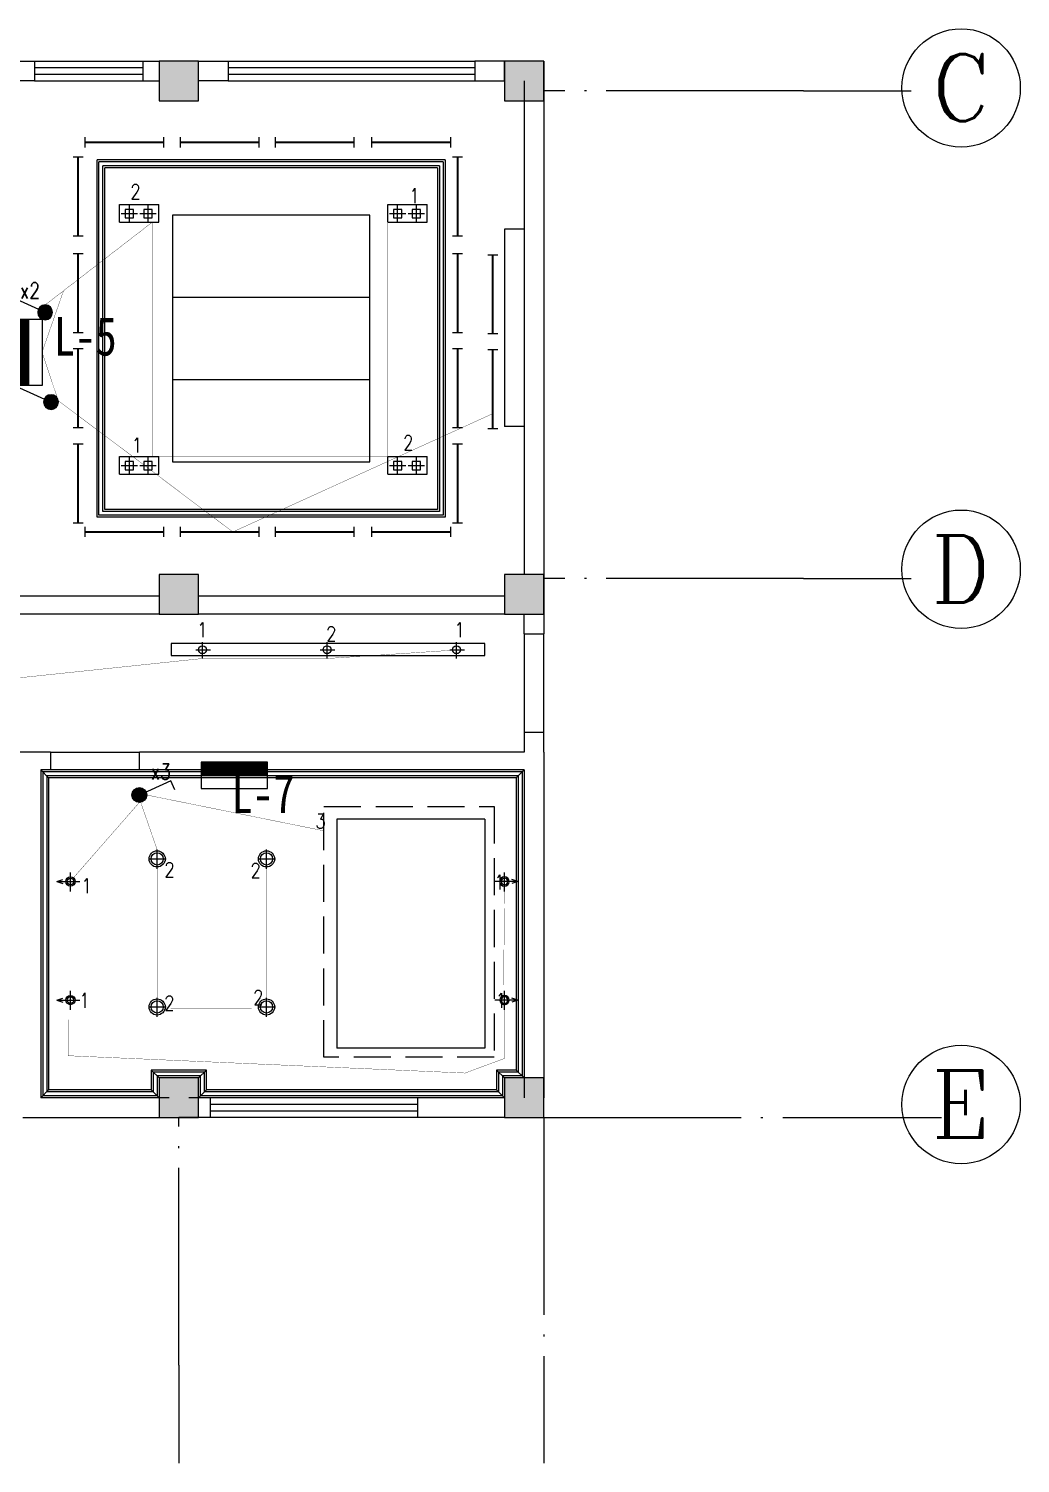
# Model space of a CAD drawing. Extents: x 1487452 to 1619693, y 165319 to 350168.
# Drawn here: x 1550387 to 1560438, y 237035 to 251569 of the extents above; entities that cross this region are included whole.
import ezdxf
from ezdxf.enums import TextEntityAlignment as Align
from ezdxf.lldxf.tags import DXFTag

# ---------------------------------------------------------------- set-up
doc = ezdxf.new("R2010")
doc.units = 0
doc.header["$LTSCALE"] = 1000
doc.header["$MEASUREMENT"] = 0
doc.linetypes.add('DASH', pattern=[0.35, 0.25, -0.1])
doc.linetypes.add('DOTE', pattern=[2.42, 2, -0.2, 0.02, -0.2])
doc.layers.get('0').update_dxf_attribs({"linetype": 'CONTINUOUS'})
for name, color, linetype in [('A', 6, 'CONTINUOUS'), ('AXIS', 3, 'CONTINUOUS'), ('AXIS_TEXT', 7, 'CONTINUOUS'), ('COLUMN', 9, 'CONTINUOUS'), ('Dim3', 30, 'CONTINUOUS'), ('DIME', 3, 'CONTINUOUS'), ('DOTE', 1, 'DOTE'), ('EQUIP', 3, 'CONTINUOUS'), ('FIN', 3, 'CONTINUOUS'), ('G', 4, 'CONTINUOUS'), ('WINDOW', 2, 'CONTINUOUS'), ('经济技术指标', 7, 'CONTINUOUS')]:
    doc.layers.add(name, color=color, linetype=linetype)
doc.styles.add('_TCH_AXIS', font='COMPLEX', dxfattribs={"bigfont": 'GBCBIG'})
doc.styles.add('DIM_FONT', font='SIMPLEX.shx', dxfattribs={"width": 0.8})
doc.styles.get("Standard").update_dxf_attribs({"font": 'GBENOR', "bigfont": 'GBCBIG'})
tags = doc.linetypes.add('HIDDEN2', pattern=[0.1875, 0.125, -0.0625]).pattern_tags.tags
tags[6:7] = [DXFTag(74, 4), DXFTag(75, 0), DXFTag(340, '0'), DXFTag(46, 1.0), DXFTag(50, 0.0), DXFTag(44, 0.0), DXFTag(45, 0.0)]
tags[4:5] = [DXFTag(74, 4), DXFTag(75, 0), DXFTag(340, '0'), DXFTag(46, 1.0), DXFTag(50, 0.0), DXFTag(44, 0.0), DXFTag(45, 0.0)]

# ---------------------------------------------------------------- blocks, each defined once
blk = doc.blocks.new('$TCHSYS$WIN2D')
for p, q in [((-0.5, 0.5), (0.5, 0.5)), ((0.5, 0.1667), (-0.5, 0.1667)), ((0.5, -0.1667), (-0.5, -0.1667)), ((-0.5, -0.5), (0.5, -0.5))]:
    blk.add_line(p, q)
blk = doc.blocks.new('A$C2F2E0F0E')
at = {"layer": 'A'}
for p, q in [((0, 154), (0, 0)), ((1200, 154), (1200, 0))]:
    blk.add_line(p, q, dxfattribs=at)
at = {"layer": 'FIN', "linetype": 'DASH', "ltscale": 0.4, "const_width": 30}
blk.add_lwpolyline([(0, 77), (1200, 77)], dxfattribs=at)
blk = doc.blocks.new('*X24')
at = {"color": 0}
for p, q in [((-250, 33), (-183, 100)), ((-250, 68), (-218, 100)), ((-247, 0), (-147, 100)), ((-212, 0), (-112, 100)), ((-177, 0), (-77, 100)), ((-141, 0), (-41, 100)), ((-106, 0), (-6, 100)), ((-71, 0), (29, 100)), ((-35, 0), (65, 100)), ((0, 0), (100, 100)), ((35, 0), (135, 100)), ((71, 0), (171, 100)), ((106, 0), (206, 100)), ((141, 0), (241, 100)), ((177, 0), (250, 73)), ((212, 0), (250, 38)), ((247, 0), (250, 3))]:
    blk.add_line(p, q, dxfattribs=at)
blk = doc.blocks.new('_LINKPT1')
blk.add_line((0, 0), (0, 0))
blk = doc.blocks.new('M_Z1')
for p, q in [((-0.75, 0.6), (-0.75, 0)), ((0.75, 0.6), (-0.75, 0.6)), ((0.75, 0), (0.75, 0.6)), ((-0.75, 0.3), (0.75, 0.3)), ((-0.75, 0), (0.75, 0))]:
    blk.add_line(p, q)
at = {"const_width": 0.3}
blk.add_lwpolyline([(-0.75, 0.15), (0.75, 0.15)], dxfattribs=at)
for p in [(0, 0.6), (-0.75, 0.3), (0, 0), (0.75, 0.3)]:
    blk.add_blockref('_LINKPT1', p)
at = {"xscale": 0.003, "yscale": 0.003, "zscale": 0.003}
blk.add_blockref('*X24', (0, 0), dxfattribs=at)
at = {"width": 0.8, "flags": 9}
blk.add_attdef('A', (0, 0), '', height=0.00003, dxfattribs=at)
blk.add_attdef('A', (0, 0), '', height=0.00003, dxfattribs=at)
blk = doc.blocks.new('A$C6A885A18')
at = {"layer": 'EQUIP'}
blk.add_hatch(color=256, dxfattribs=at).paths.add_polyline_path([(0, 75, 1), (150, 75, 1)])
blk.add_lwpolyline([(435, 129), (394, 220), (75, 75)], dxfattribs=at)
blk.add_circle((75, 75), 75, dxfattribs=at)
blk = doc.blocks.new('kjdjhkhgfdgfd')
at = {"color": 251, "extrusion": (0, 0, -1)}
blk.add_ellipse((1091006, 399928), major_axis=(0.6, 47.4), ratio=1, start_param=4.699042, end_param=10.982227, dxfattribs=at)
at = {"color": 250, "extrusion": (0, 0, -1)}
blk.add_ellipse((1091006, 399928), major_axis=(-0.7, 33.2), ratio=1, start_param=-1.549954, end_param=4.733231, dxfattribs=at)
at = {"layer": 'DIME', "color": 250, "ltscale": 0.4}
for p, q in [((1091006, 400027), (1091006, 399836)), ((1090870, 399928), (1090930, 399949)), ((1090870, 399928), (1091102, 399928)), ((1090870, 399928), (1090930, 399908))]:
    blk.add_line(p, q, dxfattribs=at)

msp = doc.modelspace()

# ---------------------------------------------------------------- hatches: boundary and pattern name
at = {"lineweight": 13}
for points in [[(1551709.6, 250839.1), (1552109.6, 250839.1), (1552109.6, 251239.1), (1551709.6, 251239.1)], [(1555209.6, 250839.1), (1555609.6, 250839.1), (1555609.6, 251239.1), (1555209.6, 251239.1)], [(1551709.6, 245639.1), (1552109.6, 245639.1), (1552109.6, 246039.1), (1551709.6, 246039.1)], [(1555209.6, 245639.1), (1555609.6, 245639.1), (1555609.6, 246039.1), (1555209.6, 246039.1)], [(1551709.6, 240539.1), (1552109.6, 240539.1), (1552109.6, 240939.1), (1551709.6, 240939.1)], [(1555209.6, 240539.1), (1555609.6, 240539.1), (1555609.6, 240939.1), (1555209.6, 240939.1)]]:
    msp.add_hatch(color=256, dxfattribs=at).paths.add_polyline_path(points)
at = {"layer": 'EQUIP'}
msp.add_hatch(color=256, dxfattribs=at).paths.add_polyline_path([(1551434.3, 243805.2, 1), (1551584.3, 243805.2, 1)])

# ---------------------------------------------------------------- linework, layer by layer
at = {"lineweight": 13}
for p, q in [((1549859.9, 251239.1), (1550444.9, 251239.1)), ((1550444.9, 251239.1), (1550444.9, 251039.1)), ((1551544.6, 251239.1), (1551544.6, 251039.1)), ((1551544.6, 251239.1), (1551709.6, 251239.1)), ((1552109.6, 251239.1), (1551709.6, 251239.1)), ((1551709.6, 251239.1), (1551709.6, 250839.1)), ((1552109.6, 250839.1), (1552109.6, 251239.1)), ((1552109.6, 251239.1), (1552409.6, 251239.1)), ((1552409.6, 251239.1), (1552409.6, 251039.1)), ((1555609.6, 251239.1), (1554909.6, 251239.1)), ((1554909.6, 251239.1), (1554909.6, 251039.1)), ((1555609.6, 251239.1), (1555209.6, 251239.1)), ((1555209.6, 251239.1), (1555209.6, 250839.1)), ((1555209.6, 251039.1), (1555209.6, 251239.1)), ((1555609.6, 251239.1), (1555609.6, 245639.1)), ((1555609.6, 250839.1), (1555609.6, 251239.1)), ((1550444.9, 251039.1), (1550279.9, 251039.1)), ((1551544.6, 251039.1), (1551709.6, 251039.1)), ((1552409.6, 251039.1), (1552109.6, 251039.1)), ((1554909.6, 251039.1), (1555209.6, 251039.1)), ((1555409.6, 251039.1), (1555409.6, 246039.1)), ((1551709.6, 250839.1), (1552109.6, 250839.1)), ((1555209.6, 250839.1), (1555609.6, 250839.1)), ((1552109.6, 246039.1), (1551709.6, 246039.1)), ((1551709.6, 246039.1), (1551709.6, 245639.1)), ((1552109.6, 245639.1), (1552109.6, 246039.1)), ((1555609.6, 246039.1), (1555209.6, 246039.1)), ((1555209.6, 246039.1), (1555209.6, 245639.1)), ((1555609.6, 245639.1), (1555609.6, 246039.1)), ((1551709.6, 245819.1), (1550279.9, 245819.1)), ((1555209.6, 245819.1), (1552109.6, 245819.1)), ((1551709.6, 245639.1), (1550099.9, 245639.1)), ((1551709.6, 245639.1), (1552109.6, 245639.1)), ((1555209.6, 245639.1), (1552109.6, 245639.1)), ((1555209.6, 245639.1), (1555609.6, 245639.1)), ((1555409.6, 245439.1), (1555409.6, 245639.1)), ((1555609.6, 245639.1), (1555609.6, 245439.1)), ((1555409.6, 245439.1), (1555609.6, 245439.1)), ((1555409.6, 244439.1), (1555409.6, 244239.1)), ((1555609.6, 244439.1), (1555409.6, 244439.1)), ((1555609.6, 244239.1), (1555609.6, 244439.1)), ((1550609.6, 244239.1), (1550229.6, 244239.1)), ((1550609.6, 244239.1), (1550609.6, 244059.1)), ((1551509.6, 244059.1), (1551509.6, 244239.1)), ((1555409.6, 244239.1), (1551509.6, 244239.1)), ((1555609.6, 244239.1), (1555609.6, 240739.1)), ((1550609.6, 244059.1), (1550509.6, 244059.1)), ((1550509.6, 244059.1), (1550509.6, 240739.1)), ((1555409.6, 244059.1), (1551509.6, 244059.1)), ((1555409.6, 244059.1), (1555409.6, 243539.1)), ((1555409.6, 244059.1), (1555409.6, 240739.1)), ((1552109.6, 240939.1), (1551709.6, 240939.1)), ((1551709.6, 240939.1), (1551709.6, 240539.1)), ((1552109.6, 240539.1), (1552109.6, 240939.1)), ((1555609.6, 240939.1), (1555209.6, 240939.1)), ((1555609.6, 240539.1), (1555609.6, 240939.1)), ((1551809.6, 240739.1), (1550509.6, 240739.1)), ((1552229.6, 240739.1), (1552009.6, 240739.1)), ((1552229.6, 240539.1), (1552229.6, 240739.1)), ((1555209.6, 240739.1), (1554329.6, 240739.1)), ((1554329.6, 240739.1), (1554329.6, 240539.1)), ((1550329.6, 240539.1), (1551909.6, 240539.1)), ((1551709.6, 240539.1), (1552109.6, 240539.1)), ((1552229.6, 240539.1), (1551909.6, 240539.1)), ((1555209.6, 240539.1), (1554329.6, 240539.1)), ((1555209.6, 240539.1), (1555609.6, 240539.1))]:
    msp.add_line(p, q, dxfattribs=at)
at = {"color": 251, "lineweight": 13}
for p, q in [((1551079.9, 246619.1), (1551079.9, 250239.1)), ((1554609.6, 250239.1), (1551079.9, 250239.1)), ((1554529.6, 250159.1), (1551159.9, 250159.1)), ((1551159.9, 246699.1), (1551159.9, 250159.1)), ((1554529.6, 250159.1), (1554529.6, 246699.1)), ((1554609.6, 250239.1), (1554609.6, 246619.1)), ((1554529.6, 246699.1), (1551159.9, 246699.1)), ((1554609.6, 246619.1), (1551079.9, 246619.1)), ((1555329.6, 243979.1), (1550589.6, 243979.1)), ((1550589.6, 243979.1), (1550589.6, 240819.1)), ((1555329.6, 243979.1), (1555329.6, 241019.1)), ((1553509.6, 243559.1), (1553509.6, 241239.1)), ((1555009.6, 243559.1), (1553509.6, 243559.1)), ((1555009.6, 243559.1), (1555009.6, 241239.1)), ((1555009.6, 241239.1), (1553509.6, 241239.1)), ((1552189.6, 241019.1), (1551629.6, 241019.1)), ((1551629.6, 241019.1), (1551629.6, 240819.1)), ((1552189.6, 240819.1), (1552189.6, 241019.1)), ((1551629.6, 240819.1), (1550589.6, 240819.1)), ((1555129.6, 240819.1), (1552189.6, 240819.1))]:
    msp.add_line(p, q, dxfattribs=at)
at = {"color": 250, "lineweight": 13}
for p, q in [((1551099.9, 246639.1), (1551099.9, 250219.1)), ((1554589.6, 250219.1), (1551099.9, 250219.1)), ((1551139.9, 246679.1), (1551139.9, 250179.1)), ((1554549.6, 250179.1), (1551139.9, 250179.1)), ((1554549.6, 250179.1), (1554549.6, 246679.1)), ((1554589.6, 250219.1), (1554589.6, 246639.1)), ((1554549.6, 246679.1), (1551139.9, 246679.1)), ((1554589.6, 246639.1), (1551099.9, 246639.1)), ((1550529.6, 244039.1), (1550529.6, 240759.1)), ((1555389.6, 244039.1), (1550529.6, 244039.1)), ((1555389.6, 244039.1), (1555389.6, 240959.1)), ((1550569.6, 243999.1), (1550569.6, 240799.1)), ((1555349.6, 243999.1), (1550569.6, 243999.1)), ((1555349.6, 243999.1), (1555349.6, 240999.1)), ((1551649.6, 240999.1), (1551649.6, 240799.1)), ((1552169.6, 240999.1), (1551649.6, 240999.1)), ((1552169.6, 240799.1), (1552169.6, 240999.1)), ((1551689.6, 240959.1), (1551689.6, 240759.1)), ((1552129.6, 240959.1), (1551689.6, 240959.1)), ((1552129.6, 240759.1), (1552129.6, 240959.1)), ((1551689.6, 240759.1), (1550529.6, 240759.1)), ((1551649.6, 240799.1), (1550569.6, 240799.1)), ((1555189.6, 240759.1), (1552129.6, 240759.1)), ((1555149.6, 240799.1), (1552169.6, 240799.1))]:
    msp.add_line(p, q, dxfattribs=at)
at = {"layer": 'AXIS', "linetype": 'Continuous'}
for p, q in [((1558241.2, 250939.1), (1559331.7, 250939.1)), ((1558241.2, 245999.1), (1559331.7, 245999.1)), ((1558241.2, 240539.1), (1559331.7, 240539.1)), ((1558993.6, 240539.1), (1559639.8, 240539.1))]:
    msp.add_line(p, q, dxfattribs=at)
for centre in [(1559838.3, 250968.8), (1559838.3, 246092.6), (1559838.3, 240670.3)]:
    msp.add_circle(centre, 600, dxfattribs=at)
at = {"layer": 'COLUMN', "color": 251, "linetype": 'Continuous'}
for p, q in [((1555329.6, 241019.1), (1555129.6, 241019.1)), ((1555129.6, 241019.1), (1555129.6, 240819.1))]:
    msp.add_line(p, q, dxfattribs=at)
at = {"layer": 'COLUMN', "color": 250, "linetype": 'Continuous'}
for p, q in [((1555349.6, 240999.1), (1555149.6, 240999.1)), ((1555149.6, 240999.1), (1555149.6, 240799.1)), ((1555389.6, 240959.1), (1555189.6, 240959.1)), ((1555189.6, 240959.1), (1555189.6, 240759.1))]:
    msp.add_line(p, q, dxfattribs=at)
at = {"layer": 'COLUMN', "color": 0, "linetype": 'Continuous'}
msp.add_lwpolyline([(1555209.6, 240539.1), (1555609.6, 240539.1), (1555609.6, 240939.1), (1555209.6, 240939.1)], close=True, dxfattribs=at)
at = {"layer": 'Dim3', "color": 251, "ltscale": 0.4}
for p, q in [((1555409.6, 243579.1), (1555409.6, 243579.1)), ((1550509.6, 243319.1), (1550509.6, 243319.1)), ((1555409.6, 243319.1), (1555409.6, 243319.1))]:
    msp.add_line(p, q, dxfattribs=at)
at = {"layer": 'DIME', "color": 2, "ltscale": 0.4}
for p, q in [((1550444.9, 251239.1), (1551544.6, 251239.1)), ((1551544.6, 251172.4), (1550444.9, 251172.4)), ((1552409.6, 251239.1), (1554909.6, 251239.1)), ((1554909.6, 251172.4), (1552409.6, 251172.4)), ((1551544.6, 251105.7), (1550444.9, 251105.7)), ((1550444.9, 251039.1), (1551544.6, 251039.1)), ((1554909.6, 251105.7), (1552409.6, 251105.7)), ((1552409.6, 251039.1), (1554909.6, 251039.1))]:
    msp.add_line(p, q, dxfattribs=at)
at = {"layer": 'DIME', "color": 251, "ltscale": 0.4}
for p, q in [((1555409.6, 249539.1), (1555209.6, 249539.1)), ((1555209.6, 249539.1), (1555209.6, 247539.1)), ((1553844.9, 248845.7), (1551844.9, 248845.7)), ((1553844.9, 248012.4), (1551844.9, 248012.4)), ((1555409.6, 247539.1), (1555209.6, 247539.1)), ((1555409.6, 245439.1), (1555409.6, 244439.1)), ((1555609.6, 244439.1), (1555609.6, 245439.1)), ((1550609.6, 244239.1), (1551509.6, 244239.1)), ((1551509.6, 244059.1), (1550609.6, 244059.1))]:
    msp.add_line(p, q, dxfattribs=at)
at = {"layer": 'DIME', "color": 250, "ltscale": 0.4}
for p, q in [((1552149.3, 245188.1), (1552149.3, 245354.9)), ((1553411.5, 245188.1), (1553411.5, 245354.9)), ((1554723.8, 245188.1), (1554723.8, 245354.9)), ((1552080, 245277.4), (1552229, 245277.4)), ((1553342.2, 245277.4), (1553491.2, 245277.4)), ((1554654.5, 245277.4), (1554803.6, 245277.4)), ((1550589.6, 243979.1), (1550509.6, 244059.1)), ((1555329.6, 243979.1), (1555409.6, 244059.1)), ((1551601, 243158.1), (1551781.4, 243158.1)), ((1551689.3, 243058.8), (1551689.3, 243251.8)), ((1552709.5, 243158.1), (1552889.9, 243158.1)), ((1552797.8, 243058.8), (1552797.8, 243251.8)), ((1551689.3, 241558.8), (1551689.3, 241751.8)), ((1552797.8, 241558.8), (1552797.8, 241751.8)), ((1551601, 241658.1), (1551781.4, 241658.1)), ((1552709.5, 241658.1), (1552889.9, 241658.1)), ((1551709.6, 240939.1), (1551629.6, 241019.1)), ((1552109.6, 240939.1), (1552189.6, 241019.1)), ((1555129.6, 241019.1), (1555209.6, 240939.1)), ((1555329.6, 241019.1), (1555409.6, 240939.1)), ((1550589.6, 240819.1), (1550509.6, 240739.1)), ((1551629.6, 240819.1), (1551709.6, 240739.1)), ((1552189.6, 240819.1), (1552109.6, 240739.1)), ((1555129.6, 240819.1), (1555209.6, 240739.1))]:
    msp.add_line(p, q, dxfattribs=at)
at = {"layer": 'DIME', "color": 4, "ltscale": 0.4, "const_width": 3}
for points in [[(1554026.2, 249787.9), (1554026.2, 247234.4), (1551639.6, 247234.4), (1551639.6, 249607.9), (1550555, 248770.7)], [(1550740.2, 248913.7), (1550522.8, 248290.9)], [(1550687.5, 247800.8), (1550522.8, 248290.9)], [(1550644.9, 247832.8), (1552457, 246470.8), (1555091.3, 247668.9)], [(1554763.8, 245277.4), (1553411.5, 245188.1), (1552149.3, 245188.1), (1548498.2, 244804.1), (1547394.5, 244789.1), (1546250.8, 244804.1), (1545221.6, 244804.1), (1543147.5, 245086.8), (1542209.1, 245086.8), (1541201.8, 245118.7), (1539999.8, 244514.5), (1539999.8, 245342.2), (1538661.9, 244747.3), (1537723.6, 244747.3), (1536819.2, 244796.6)], [(1550830.3, 242954), (1551509.3, 243730.2)]]:
    msp.add_lwpolyline(points, dxfattribs=at)
at = {"layer": 'DIME', "color": 251, "ltscale": 0.4}
for points in [[(1551844.9, 247179.1), (1553844.9, 247179.1), (1553844.9, 249679.1), (1551844.9, 249679.1)], [(1551830.3, 245219.1), (1555009.9, 245219.1), (1555009.9, 245339.1), (1551830.3, 245339.1)]]:
    msp.add_lwpolyline(points, close=True, dxfattribs=at)
at = {"layer": 'DIME', "color": 250, "linetype": 'DASH', "ltscale": 1.5}
msp.add_lwpolyline([(1553379.4, 243690.5), (1555106.3, 243690.5), (1555106.3, 241148.2), (1553379.4, 241148.2)], close=True, dxfattribs=at)
at = {"layer": 'DIME', "color": 250, "ltscale": 0.4}
for centre, radius in [((1552149.3, 245277.4), 40), ((1553411.5, 245277.4), 40), ((1554723.8, 245277.4), 40), ((1551689.3, 243158.1), 61.9), ((1552797.8, 243158.1), 61.9), ((1551689.3, 241658.1), 61.9), ((1552797.8, 241658.1), 61.9)]:
    msp.add_circle(centre, radius, dxfattribs=at)
at = {"layer": 'DIME', "color": 251, "ltscale": 0.4}
for centre in [(1551689.3, 243158.1), (1552797.8, 243158.1), (1551689.3, 241658.1), (1552797.8, 241658.1)]:
    msp.add_circle(centre, 81.9, dxfattribs=at)
at = {"layer": 'DOTE', "linetype": 'DOTE'}
for p, q in [((1558241.2, 250939.1), (1555609.6, 250939.1)), ((1558241.2, 245999.1), (1555609.6, 245999.1)), ((1551909.6, 238028.1), (1551909.6, 240539.1)), ((1555609.6, 240539.1), (1558241.2, 240539.1)), ((1555609.6, 240539.1), (1555609.6, 238028.1))]:
    msp.add_line(p, q, dxfattribs=at)
at = {"layer": 'DOTE', "color": 3, "linetype": 'DOTE'}
for p, q in [((1551909.6, 238028.1), (1551909.6, 237034.8)), ((1555609.6, 238028.1), (1555609.6, 237034.8))]:
    msp.add_line(p, q, dxfattribs=at)
at = {"layer": 'EQUIP'}
msp.add_lwpolyline([(1551869.4, 243858.9), (1551828, 243950), (1551509.3, 243805.2)], dxfattribs=at)
msp.add_circle((1551509.3, 243805.2), 75, dxfattribs=at)
at = {"layer": 'G', "color": 4, "ltscale": 0.4, "const_width": 3}
for points in [[(1551584.3, 243805.2), (1553379.4, 243442.6)], [(1551522.6, 243731.4), (1551689.3, 243251.8)], [(1551689.3, 243058.8), (1551689.3, 241751.8)], [(1552797.8, 241751.8), (1552797.8, 243058.8)], [(1550809.6, 242829.5), (1550809.6, 241820.6)], [(1555201.9, 241879.4), (1555209.6, 242829.5)], [(1550788.6, 241528.2), (1550788.6, 241163.9), (1554811.9, 240988.5), (1555210.2, 241136.9), (1555209.6, 241629.5)], [(1551826.5, 241638), (1552648.8, 241638)]]:
    msp.add_lwpolyline(points, dxfattribs=at)
at = {"layer": '经济技术指标', "color": 251}
for p, q in [((1551307.1, 249607.9), (1551307.1, 249787.9)), ((1551307.1, 249787.9), (1551707.1, 249787.9)), ((1551707.1, 249607.9), (1551707.1, 249787.9)), ((1554026.2, 249607.9), (1554026.2, 249787.9)), ((1554026.2, 249787.9), (1554426.2, 249787.9)), ((1554426.2, 249607.9), (1554426.2, 249787.9)), ((1551307.1, 249607.9), (1551707.1, 249607.9)), ((1554026.2, 249607.9), (1554426.2, 249607.9)), ((1551307.1, 247054.4), (1551307.1, 247234.4)), ((1551307.1, 247234.4), (1551707.1, 247234.4)), ((1551707.1, 247054.4), (1551707.1, 247234.4)), ((1554026.2, 247054.4), (1554026.2, 247234.4)), ((1554026.2, 247234.4), (1554426.2, 247234.4)), ((1554426.2, 247054.4), (1554426.2, 247234.4)), ((1551307.1, 247054.4), (1551707.1, 247054.4)), ((1554026.2, 247054.4), (1554426.2, 247054.4))]:
    msp.add_line(p, q, dxfattribs=at)
at = {"layer": '经济技术指标', "color": 250}
for p, q in [((1551408, 249614.6), (1551408, 249779.3)), ((1551597.6, 249614.6), (1551597.6, 249779.3)), ((1554127.1, 249614.6), (1554127.1, 249779.3)), ((1554316.7, 249614.6), (1554316.7, 249779.3)), ((1551490, 249694), (1551325.2, 249694)), ((1551679.6, 249694), (1551514.8, 249694)), ((1554209.1, 249694), (1554044.3, 249694)), ((1554398.7, 249694), (1554233.9, 249694)), ((1551408, 247061.1), (1551408, 247225.8)), ((1551597.6, 247061.1), (1551597.6, 247225.8)), ((1554127.1, 247061.1), (1554127.1, 247225.8)), ((1554316.7, 247061.1), (1554316.7, 247225.8)), ((1551490, 247140.6), (1551325.2, 247140.6)), ((1551679.6, 247140.6), (1551514.8, 247140.6)), ((1554209.1, 247140.6), (1554044.3, 247140.6)), ((1554398.7, 247140.6), (1554233.9, 247140.6))]:
    msp.add_line(p, q, dxfattribs=at)
for points in [[(1551366, 249652), (1551450, 249652), (1551450, 249736), (1551366, 249736)], [(1551555.6, 249652), (1551639.6, 249652), (1551639.6, 249736), (1551555.6, 249736)], [(1554085.1, 249652), (1554169.1, 249652), (1554169.1, 249736), (1554085.1, 249736)], [(1554274.7, 249652), (1554358.7, 249652), (1554358.7, 249736), (1554274.7, 249736)], [(1551366, 247098.6), (1551450, 247098.6), (1551450, 247182.6), (1551366, 247182.6)], [(1551555.6, 247098.6), (1551639.6, 247098.6), (1551639.6, 247182.6), (1551555.6, 247182.6)], [(1554085.1, 247098.6), (1554169.1, 247098.6), (1554169.1, 247182.6), (1554085.1, 247182.6)], [(1554274.7, 247098.6), (1554358.7, 247098.6), (1554358.7, 247182.6), (1554274.7, 247182.6)]]:
    msp.add_lwpolyline(points, close=True, dxfattribs=at)

# ---------------------------------------------------------------- block references
at = {"layer": 'DIME', "color": 250, "xscale": -1, "rotation": 180}
for p in [(459803.9, 642856.4), (459803.9, 641656.4)]:
    msp.add_blockref('kjdjhkhgfdgfd', p, dxfattribs=at)
at = {"layer": 'DIME', "color": 250, "rotation": 180}
for p in [(2646215.3, 642856.4), (2646215.3, 641656.4)]:
    msp.add_blockref('kjdjhkhgfdgfd', p, dxfattribs=at)
at = {"layer": 'EQUIP', "yscale": 448.0338913695886, "zscale": 448.0338913682378}
for p, xscale, rotation in [((1550254, 248290.9), -448.0338913667947, 270), ((1552471.3, 244139.1), 448.0338913667947, 180)]:
    msp.add_blockref('M_Z1', p, dxfattribs=dict(at, xscale=xscale, rotation=rotation))
at = {"layer": 'FIN', "linetype": 'HIDDEN2', "xscale": 0.6652799993753434, "yscale": 0.6652799993753434, "zscale": 0.6652800000000001}
for p, rotation in [((1551758.1, 250468.3), 180), ((1552723.7, 250468.3), 180), ((1553685.9, 250468.3), 180), ((1554664.9, 250468.3), 180), ((1550836.8, 250265.6), 270), ((1554683.4, 250265.6), 270), ((1550836.8, 249286.6), 270), ((1554683.4, 249286.6), 270), ((1555040.2, 249276.1), 270), ((1550836.8, 248324.4), 270), ((1554683.4, 248324.4), 270), ((1555040.2, 248313.9), 270), ((1550836.8, 247358.8), 270), ((1554683.4, 247358.8), 270), ((1551758.1, 246521.9), 180), ((1552723.7, 246521.9), 180), ((1553685.9, 246521.9), 180), ((1554664.9, 246521.9), 180)]:
    msp.add_blockref('A$C2F2E0F0E', p, dxfattribs=dict(at, rotation=rotation))
at = {"layer": 'G', "color": 1, "ltscale": 0.4, "xscale": -1}
for p in [(1550629, 248620.7), (1550689, 247710.7)]:
    msp.add_blockref('A$C6A885A18', p, dxfattribs=at)
at = {"layer": 'WINDOW', "linetype": 'Continuous', "xscale": 2100, "yscale": -200, "zscale": 2100, "rotation": 180}
msp.add_blockref('$TCHSYS$WIN2D', (1553279.6, 240639.1), dxfattribs=at)

# ---------------------------------------------------------------- texts
at = {"layer": 'AXIS_TEXT', "color": 2, "linetype": 'Continuous', "style": '_TCH_AXIS'}
for tag, width, p, p2 in [('C', 1.237437, (1559538.3, 250632.8), (1560138.3, 250632.8)), ('D', 1.091856, (1559538.3, 245756.6), (1560138.3, 245756.6)), ('E', 1.160097, (1559538.3, 240334.3), (1560138.3, 240334.3))]:
    msp.add_attdef(tag, text='', height=678.8, dxfattribs=dict(at, width=width)).set_placement(p, p2, align=Align.FIT)
at = {"layer": 'EQUIP', "width": 204.162, "attachment_point": 1, "style": 'DIM_FONT'}
for s, insert, char_height in [('2', (1551418.2, 249992.4), 150), ('1', (1554245.1, 249951.7), 150), ('x2', (1550300.1, 248996.2), 160), ('1', (1551432.8, 247424.8), 150), ('2', (1554182.8, 247449.3), 150), ('1', (1552094.6, 245553.3), 150), ('2', (1553403.1, 245512.7), 150), ('1', (1554703.7, 245553.3), 150), ('x3', (1551625.8, 244122.4), 160), ('3', (1553294.3, 243616.2), 150), ('2', (1551762.8, 243121.9), 150), ('2', (1552636.1, 243115), 150), ('1', (1550922.1, 242960.4), 150), ('1', (1555107, 242997.2), 150), ('1', (1550901.4, 241799.6), 150), ('2', (1551761.8, 241771.1), 150), ('2', (1552662.7, 241828.7), 150), ('1', (1555121.5, 241799.3), 150)]:
    msp.add_mtext(s, dxfattribs=dict(at, insert=insert, char_height=char_height))
at = {"layer": 'EQUIP', "color": 1, "char_height": 390, "width": 3398.72, "attachment_point": 1, "style": 'DIM_FONT'}
for s, insert in [('{\\fNSimSun|b0|i0|c134|p49;L-5}', (1550643.2, 248647.4)), ('{\\fNSimSun|b0|i0|c134|p49;L-7}', (1552444.5, 244012.3))]:
    msp.add_mtext(s, dxfattribs=dict(at, insert=insert))

doc.saveas('drawing.dxf')
